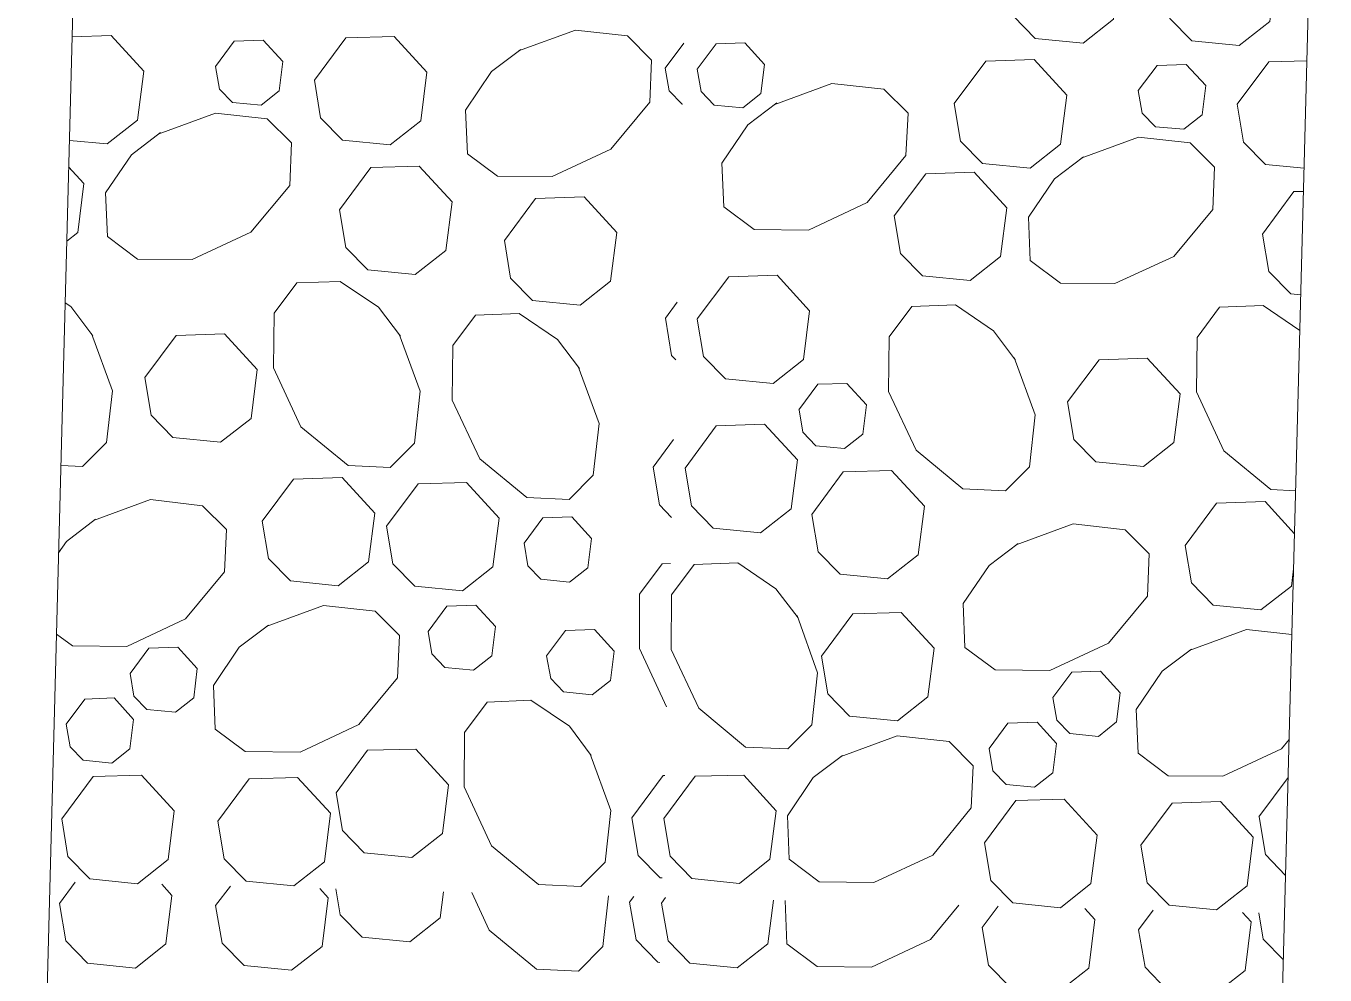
# Model space of a CAD drawing. Extents: x 33353 to 37237, y 80141 to 82571.
# Drawn here: x 34398.95 to 34420.42, y 82342.66 to 82358.35 of the extents above; entities that cross this region are included whole.
import ezdxf

# ---------------------------------------------------------------- set-up
doc = ezdxf.new("R2010")
doc.units = 0
doc.header["$MEASUREMENT"] = 0
doc.layers.add('STRM-43', color=7, linetype='Continuous', lineweight=0)

msp = doc.modelspace()

# ---------------------------------------------------------------- linework, layer by layer
at = {"layer": 'STRM-43', "color": 1, "linetype": 'Continuous', "lineweight": 0}
for p, q in [((34400.644, 82394.018), (34398.946, 82329.039)), ((34419.36, 82328.506), (34421.058, 82393.485)), ((34415.634, 82358.144), (34415.272, 82358.514)), ((34407.088, 82357.942), (34408.033, 82358.286)), ((34408.033, 82358.286), (34408.889, 82358.189)), ((34416.927, 82358.465), (34416.425, 82358.067)), ((34418.22, 82358.107), (34417.858, 82358.476)), ((34419.513, 82358.427), (34419.005, 82358.032)), ((34399.707, 82358.174), (34400.354, 82358.196)), ((34400.354, 82358.196), (34400.894, 82357.605)), ((34402.079, 82357.682), (34402.39, 82358.1)), ((34402.39, 82358.1), (34402.867, 82358.118)), ((34402.867, 82358.118), (34403.194, 82357.767)), ((34403.714, 82357.457), (34404.234, 82358.157)), ((34404.234, 82358.157), (34405.033, 82358.178)), ((34405.033, 82358.178), (34405.572, 82357.588)), ((34408.889, 82358.189), (34409.29, 82357.788)), ((34409.514, 82357.656), (34409.825, 82358.071)), ((34409.514, 82357.656), (34409.825, 82358.071)), ((34410.356, 82358.06), (34410.834, 82358.075)), ((34410.834, 82358.075), (34411.158, 82357.718)), ((34416.425, 82358.067), (34415.634, 82358.144)), ((34419.005, 82358.032), (34418.22, 82358.107)), ((34406.644, 82357.599), (34407.125, 82357.962)), ((34410.042, 82357.642), (34410.356, 82358.06)), ((34402.144, 82357.309), (34402.079, 82357.682)), ((34403.194, 82357.767), (34403.134, 82357.283)), ((34409.29, 82357.788), (34409.26, 82357.093)), ((34409.58, 82357.282), (34409.514, 82357.656)), ((34410.108, 82357.269), (34410.042, 82357.642)), ((34411.158, 82357.718), (34411.097, 82357.237)), ((34414.292, 82357.069), (34414.814, 82357.77)), ((34414.814, 82357.77), (34415.613, 82357.797)), ((34415.613, 82357.797), (34416.153, 82357.207)), ((34417.337, 82357.284), (34417.648, 82357.702)), ((34417.648, 82357.702), (34418.126, 82357.719)), ((34418.126, 82357.719), (34418.453, 82357.369)), ((34418.973, 82357.058), (34419.493, 82357.759)), ((34419.493, 82357.759), (34420.125, 82357.775)), ((34400.894, 82357.605), (34400.792, 82356.798)), ((34403.818, 82356.833), (34403.714, 82357.457)), ((34405.572, 82357.588), (34405.473, 82356.783)), ((34406.213, 82356.962), (34406.644, 82357.599)), ((34402.36, 82357.087), (34402.144, 82357.309)), ((34403.134, 82357.283), (34402.833, 82357.044)), ((34409.796, 82357.058), (34409.58, 82357.282)), ((34410.324, 82357.044), (34410.108, 82357.269)), ((34411.097, 82357.237), (34410.797, 82356.998)), ((34411.326, 82357.057), (34412.272, 82357.404)), ((34412.272, 82357.404), (34413.128, 82357.31)), ((34413.128, 82357.31), (34413.531, 82356.909)), ((34417.403, 82356.91), (34417.337, 82357.284)), ((34418.453, 82357.369), (34418.392, 82356.884)), ((34402.833, 82357.044), (34402.36, 82357.087)), ((34409.26, 82357.093), (34408.618, 82356.314)), ((34409.799, 82357.058), (34409.796, 82357.058)), ((34410.797, 82356.998), (34410.324, 82357.044)), ((34410.882, 82356.717), (34411.363, 82357.08)), ((34414.399, 82356.451), (34414.292, 82357.069)), ((34416.153, 82357.207), (34416.051, 82356.399)), ((34419.077, 82356.434), (34418.973, 82357.058)), ((34400.792, 82356.798), (34400.29, 82356.403)), ((34401.134, 82356.567), (34402.08, 82356.914)), ((34402.08, 82356.914), (34402.935, 82356.82)), ((34402.935, 82356.82), (34403.336, 82356.419)), ((34404.18, 82356.463), (34403.818, 82356.833)), ((34405.473, 82356.783), (34404.968, 82356.388)), ((34406.245, 82356.241), (34406.213, 82356.962)), ((34413.531, 82356.909), (34413.495, 82356.214)), ((34417.619, 82356.688), (34417.403, 82356.91)), ((34418.392, 82356.884), (34418.092, 82356.646)), ((34400.69, 82356.224), (34401.171, 82356.59)), ((34410.449, 82356.083), (34410.882, 82356.717)), ((34418.092, 82356.646), (34417.619, 82356.688)), ((34400.29, 82356.403), (34399.663, 82356.462)), ((34403.336, 82356.419), (34403.309, 82355.718)), ((34404.968, 82356.388), (34404.18, 82356.463)), ((34414.761, 82356.079), (34414.399, 82356.451)), ((34416.051, 82356.399), (34415.548, 82356.004)), ((34416.393, 82356.168), (34417.338, 82356.515)), ((34417.338, 82356.515), (34418.194, 82356.421)), ((34418.194, 82356.421), (34418.595, 82356.02)), ((34419.439, 82356.064), (34419.077, 82356.434)), ((34400.262, 82355.593), (34400.69, 82356.224)), ((34406.743, 82355.868), (34406.245, 82356.241)), ((34408.618, 82356.314), (34407.646, 82355.862)), ((34413.495, 82356.214), (34412.856, 82355.432)), ((34415.949, 82355.825), (34416.43, 82356.191)), ((34399.651, 82356.022), (34399.903, 82355.747)), ((34404.129, 82355.312), (34404.649, 82356.013)), ((34404.649, 82356.013), (34405.448, 82356.034)), ((34405.448, 82356.034), (34405.991, 82355.446)), ((34410.484, 82355.362), (34410.449, 82356.083)), ((34413.823, 82355.911), (34414.622, 82355.938)), ((34414.622, 82355.938), (34415.162, 82355.348)), ((34415.548, 82356.004), (34414.761, 82356.079)), ((34418.595, 82356.02), (34418.567, 82355.319)), ((34420.079, 82356.004), (34419.439, 82356.064)), ((34399.903, 82355.747), (34399.801, 82354.939)), ((34403.309, 82355.718), (34402.664, 82354.942)), ((34407.646, 82355.862), (34406.743, 82355.868)), ((34413.301, 82355.213), (34413.823, 82355.911)), ((34415.521, 82355.194), (34415.949, 82355.825)), ((34400.292, 82354.872), (34400.262, 82355.593)), ((34406.856, 82354.806), (34407.372, 82355.503)), ((34407.372, 82355.503), (34408.174, 82355.53)), ((34408.174, 82355.53), (34408.714, 82354.94)), ((34419.388, 82354.913), (34419.908, 82355.614)), ((34419.908, 82355.614), (34420.068, 82355.618)), ((34404.236, 82354.691), (34404.129, 82355.312)), ((34405.991, 82355.446), (34405.888, 82354.642)), ((34410.984, 82354.989), (34410.484, 82355.362)), ((34412.856, 82355.432), (34411.884, 82354.977)), ((34415.162, 82355.348), (34415.06, 82354.54)), ((34418.567, 82355.319), (34417.923, 82354.543)), ((34413.405, 82354.589), (34413.301, 82355.213)), ((34415.55, 82354.473), (34415.521, 82355.194)), ((34399.801, 82354.939), (34399.619, 82354.796)), ((34400.789, 82354.499), (34400.292, 82354.872)), ((34402.664, 82354.942), (34401.692, 82354.49)), ((34408.714, 82354.94), (34408.612, 82354.133)), ((34411.884, 82354.977), (34410.984, 82354.989)), ((34419.495, 82354.292), (34419.388, 82354.913)), ((34404.599, 82354.321), (34404.236, 82354.691)), ((34405.888, 82354.642), (34405.383, 82354.244)), ((34406.957, 82354.182), (34406.856, 82354.806)), ((34401.692, 82354.49), (34400.789, 82354.499)), ((34413.767, 82354.22), (34413.405, 82354.589)), ((34415.06, 82354.54), (34414.557, 82354.145)), ((34416.048, 82354.1), (34415.55, 82354.473)), ((34417.923, 82354.543), (34416.951, 82354.092)), ((34405.383, 82354.244), (34404.599, 82354.321)), ((34410.045, 82353.51), (34410.568, 82354.207)), ((34410.568, 82354.207), (34411.367, 82354.235)), ((34411.367, 82354.235), (34411.903, 82353.644)), ((34414.557, 82354.145), (34413.767, 82354.22)), ((34419.857, 82353.923), (34419.495, 82354.292)), ((34403.049, 82353.603), (34403.423, 82354.103)), ((34403.423, 82354.103), (34404.143, 82354.129)), ((34404.143, 82354.129), (34404.775, 82353.702)), ((34407.319, 82353.815), (34406.957, 82354.182)), ((34408.612, 82354.133), (34408.107, 82353.738)), ((34416.951, 82354.092), (34416.048, 82354.1)), ((34399.592, 82353.775), (34399.685, 82353.712)), ((34408.107, 82353.738), (34407.319, 82353.815)), ((34409.517, 82353.524), (34409.713, 82353.786)), ((34409.517, 82353.524), (34409.713, 82353.786)), ((34420.024, 82353.906), (34419.857, 82353.923)), ((34399.685, 82353.712), (34400.051, 82353.228)), ((34403.038, 82352.7), (34403.049, 82353.603)), ((34404.775, 82353.702), (34405.14, 82353.221)), ((34406.001, 82353.072), (34406.377, 82353.57)), ((34406.377, 82353.57), (34407.098, 82353.599)), ((34407.098, 82353.599), (34407.732, 82353.171)), ((34411.903, 82353.644), (34411.804, 82352.84)), ((34413.219, 82353.214), (34413.592, 82353.714)), ((34413.592, 82353.714), (34414.313, 82353.743)), ((34414.313, 82353.743), (34414.944, 82353.313)), ((34418.308, 82353.204), (34418.681, 82353.704)), ((34418.681, 82353.704), (34419.402, 82353.731)), ((34419.402, 82353.731), (34420.008, 82353.32)), ((34409.621, 82352.903), (34409.517, 82353.521)), ((34410.149, 82352.889), (34410.045, 82353.507)), ((34400.028, 82353.27), (34400.375, 82352.322)), ((34400.909, 82352.539), (34401.428, 82353.234)), ((34401.428, 82353.234), (34402.227, 82353.261)), ((34402.227, 82353.261), (34402.77, 82352.671)), ((34405.117, 82353.258), (34405.464, 82352.312)), ((34407.732, 82353.171), (34408.097, 82352.687)), ((34413.207, 82352.311), (34413.219, 82353.214)), ((34414.944, 82353.313), (34415.309, 82352.829)), ((34418.297, 82352.301), (34418.308, 82353.204)), ((34405.995, 82352.166), (34406.001, 82353.072)), ((34403.493, 82351.727), (34403.038, 82352.7)), ((34408.074, 82352.724), (34408.422, 82351.782)), ((34409.689, 82352.835), (34409.621, 82352.903)), ((34410.512, 82352.516), (34410.149, 82352.889)), ((34411.804, 82352.84), (34411.299, 82352.442)), ((34415.286, 82352.872), (34415.634, 82351.923)), ((34416.168, 82352.14), (34416.687, 82352.835)), ((34416.687, 82352.835), (34417.486, 82352.862)), ((34417.486, 82352.862), (34418.029, 82352.272)), ((34401.013, 82351.915), (34400.909, 82352.539)), ((34402.77, 82352.671), (34402.668, 82351.863)), ((34411.299, 82352.442), (34410.512, 82352.516)), ((34400.375, 82352.322), (34400.278, 82351.463)), ((34405.464, 82352.312), (34405.37, 82351.456)), ((34411.726, 82352.007), (34412.04, 82352.428)), ((34412.04, 82352.428), (34412.517, 82352.44)), ((34412.517, 82352.44), (34412.841, 82352.086)), ((34413.662, 82351.339), (34413.207, 82352.311)), ((34418.029, 82352.272), (34417.927, 82351.464)), ((34418.751, 82351.329), (34418.297, 82352.301)), ((34406.45, 82351.197), (34405.995, 82352.166)), ((34412.841, 82352.086), (34412.78, 82351.605)), ((34416.271, 82351.517), (34416.168, 82352.14)), ((34401.375, 82351.546), (34401.013, 82351.915)), ((34402.668, 82351.863), (34402.162, 82351.468)), ((34411.788, 82351.634), (34411.729, 82352.007)), ((34415.634, 82351.923), (34415.536, 82351.065)), ((34404.271, 82351.086), (34403.493, 82351.727)), ((34408.422, 82351.782), (34408.324, 82350.923)), ((34409.843, 82351.042), (34410.359, 82351.74)), ((34410.359, 82351.74), (34411.158, 82351.767)), ((34411.158, 82351.767), (34411.701, 82351.177)), ((34412.007, 82351.412), (34411.788, 82351.634)), ((34400.278, 82351.463), (34399.88, 82351.066)), ((34402.162, 82351.468), (34401.375, 82351.546)), ((34405.37, 82351.456), (34404.969, 82351.053)), ((34409.315, 82351.056), (34409.654, 82351.515)), ((34409.315, 82351.056), (34409.654, 82351.515)), ((34412.48, 82351.364), (34412.007, 82351.412)), ((34412.78, 82351.605), (34412.48, 82351.364)), ((34416.634, 82351.147), (34416.271, 82351.517)), ((34417.927, 82351.464), (34417.421, 82351.069)), ((34407.225, 82350.553), (34406.45, 82351.197)), ((34414.437, 82350.7), (34413.662, 82351.339)), ((34419.53, 82350.687), (34418.751, 82351.329)), ((34399.88, 82351.066), (34399.522, 82351.083)), ((34404.969, 82351.053), (34404.271, 82351.086)), ((34409.419, 82350.432), (34409.315, 82351.056)), ((34409.947, 82350.418), (34409.843, 82351.042)), ((34411.701, 82351.177), (34411.599, 82350.369)), ((34411.938, 82350.276), (34412.458, 82350.98)), ((34412.458, 82350.98), (34413.257, 82351.004)), ((34413.257, 82351.004), (34413.8, 82350.414)), ((34415.536, 82351.065), (34415.139, 82350.667)), ((34417.421, 82351.069), (34416.634, 82351.147)), ((34402.851, 82350.163), (34403.371, 82350.86)), ((34403.371, 82350.86), (34404.173, 82350.887)), ((34404.173, 82350.887), (34404.713, 82350.297)), ((34404.908, 82350.082), (34405.43, 82350.779)), ((34405.43, 82350.779), (34406.229, 82350.804)), ((34406.229, 82350.804), (34406.769, 82350.213)), ((34408.324, 82350.923), (34407.927, 82350.525)), ((34407.927, 82350.525), (34407.225, 82350.553)), ((34415.139, 82350.667), (34414.437, 82350.7)), ((34419.939, 82350.668), (34419.53, 82350.687)), ((34400.061, 82350.173), (34401.003, 82350.52)), ((34401.003, 82350.52), (34401.862, 82350.42)), ((34401.862, 82350.42), (34402.26, 82350.025)), ((34409.62, 82350.226), (34409.419, 82350.432)), ((34410.309, 82350.049), (34409.947, 82350.418)), ((34411.599, 82350.369), (34411.093, 82349.974)), ((34413.8, 82350.414), (34413.695, 82349.606)), ((34418.11, 82349.764), (34418.63, 82350.462)), ((34418.63, 82350.462), (34419.432, 82350.489)), ((34419.432, 82350.489), (34419.92, 82349.954)), ((34399.614, 82349.83), (34400.094, 82350.196)), ((34402.955, 82349.545), (34402.851, 82350.163)), ((34404.713, 82350.297), (34404.61, 82349.489)), ((34406.769, 82350.213), (34406.667, 82349.409)), ((34407.181, 82349.8), (34407.493, 82350.221)), ((34407.493, 82350.221), (34407.973, 82350.236)), ((34407.973, 82350.236), (34408.297, 82349.879)), ((34412.042, 82349.658), (34411.941, 82350.276)), ((34415.32, 82349.774), (34416.262, 82350.121)), ((34416.262, 82350.121), (34417.121, 82350.021)), ((34402.26, 82350.025), (34402.229, 82349.324)), ((34405.012, 82349.458), (34404.908, 82350.082)), ((34411.093, 82349.974), (34410.309, 82350.049)), ((34417.121, 82350.021), (34417.518, 82349.626)), ((34399.484, 82349.641), (34399.614, 82349.83)), ((34407.244, 82349.427), (34407.181, 82349.8)), ((34408.297, 82349.879), (34408.233, 82349.395)), ((34414.872, 82349.431), (34415.353, 82349.797)), ((34418.214, 82349.146), (34418.11, 82349.764)), ((34403.318, 82349.175), (34402.955, 82349.545)), ((34404.61, 82349.489), (34404.105, 82349.095)), ((34412.405, 82349.286), (34412.042, 82349.658)), ((34413.695, 82349.606), (34413.192, 82349.211)), ((34417.518, 82349.626), (34417.488, 82348.925)), ((34402.229, 82349.324), (34401.585, 82348.548)), ((34405.374, 82349.088), (34405.012, 82349.458)), ((34406.667, 82349.409), (34406.161, 82349.011)), ((34407.46, 82349.205), (34407.244, 82349.427)), ((34408.233, 82349.395), (34407.933, 82349.157)), ((34409.092, 82348.958), (34409.465, 82349.459)), ((34409.465, 82349.459), (34409.6, 82349.464)), ((34409.62, 82348.944), (34409.993, 82349.445)), ((34409.993, 82349.445), (34410.714, 82349.474)), ((34410.714, 82349.474), (34411.345, 82349.043)), ((34413.192, 82349.211), (34412.405, 82349.286)), ((34414.442, 82348.8), (34414.872, 82349.431)), ((34419.905, 82349.377), (34419.869, 82349.091)), ((34404.105, 82349.095), (34403.318, 82349.175)), ((34406.161, 82349.011), (34405.374, 82349.088)), ((34407.933, 82349.157), (34407.46, 82349.205)), ((34418.577, 82348.776), (34418.214, 82349.146)), ((34419.869, 82349.091), (34419.364, 82348.696)), ((34409.087, 82348.058), (34409.092, 82348.958)), ((34409.614, 82348.044), (34409.62, 82348.944)), ((34411.345, 82349.043), (34411.711, 82348.563)), ((34417.488, 82348.925), (34416.844, 82348.149)), ((34402.917, 82348.423), (34403.865, 82348.771)), ((34403.865, 82348.771), (34404.721, 82348.676)), ((34404.721, 82348.676), (34405.119, 82348.276)), ((34405.595, 82348.338), (34405.906, 82348.759)), ((34405.906, 82348.759), (34406.383, 82348.774)), ((34406.383, 82348.774), (34406.71, 82348.42)), ((34412.099, 82347.931), (34412.619, 82348.632)), ((34412.619, 82348.632), (34413.418, 82348.653)), ((34413.418, 82348.653), (34413.96, 82348.063)), ((34414.471, 82348.076), (34414.442, 82348.8)), ((34419.364, 82348.696), (34418.577, 82348.776)), ((34401.585, 82348.548), (34400.616, 82348.093)), ((34402.473, 82348.081), (34402.957, 82348.446)), ((34406.71, 82348.42), (34406.647, 82347.936)), ((34411.694, 82348.602), (34412.035, 82347.657)), ((34399.713, 82348.102), (34399.449, 82348.298)), ((34405.119, 82348.276), (34405.089, 82347.574)), ((34405.654, 82347.968), (34405.595, 82348.338)), ((34407.553, 82347.936), (34407.864, 82348.354)), ((34407.864, 82348.354), (34408.348, 82348.371)), ((34408.348, 82348.371), (34408.671, 82348.015)), ((34418.176, 82348.025), (34419.124, 82348.372)), ((34419.124, 82348.372), (34419.877, 82348.289)), ((34400.616, 82348.093), (34399.713, 82348.102)), ((34400.667, 82347.645), (34400.978, 82348.066)), ((34400.978, 82348.066), (34401.456, 82348.08)), ((34401.456, 82348.08), (34401.779, 82347.727)), ((34402.045, 82347.447), (34402.473, 82348.081)), ((34408.671, 82348.015), (34408.611, 82347.53)), ((34409.538, 82347.092), (34409.087, 82348.058)), ((34410.069, 82347.072), (34409.614, 82348.044)), ((34413.96, 82348.063), (34413.855, 82347.261)), ((34414.971, 82347.703), (34414.471, 82348.076)), ((34416.844, 82348.149), (34415.874, 82347.695)), ((34417.732, 82347.682), (34418.215, 82348.048)), ((34405.87, 82347.746), (34405.654, 82347.968)), ((34406.647, 82347.936), (34406.346, 82347.698)), ((34407.621, 82347.562), (34407.553, 82347.936)), ((34412.206, 82347.31), (34412.099, 82347.931)), ((34400.729, 82347.271), (34400.667, 82347.645)), ((34401.779, 82347.727), (34401.719, 82347.242)), ((34405.089, 82347.574), (34404.447, 82346.799)), ((34406.346, 82347.698), (34405.87, 82347.746)), ((34407.834, 82347.341), (34407.621, 82347.562)), ((34412.035, 82347.657), (34411.941, 82346.798)), ((34415.874, 82347.695), (34414.971, 82347.703)), ((34415.926, 82347.246), (34416.237, 82347.667)), ((34416.237, 82347.667), (34416.714, 82347.682)), ((34416.714, 82347.682), (34417.038, 82347.328)), ((34417.304, 82347.048), (34417.732, 82347.682)), ((34402.074, 82346.726), (34402.045, 82347.447)), ((34408.307, 82347.292), (34407.834, 82347.341)), ((34408.611, 82347.53), (34408.307, 82347.292)), ((34417.038, 82347.328), (34416.978, 82346.844)), ((34399.613, 82346.805), (34399.921, 82347.223)), ((34399.921, 82347.223), (34400.404, 82347.241)), ((34400.404, 82347.241), (34400.725, 82346.887)), ((34400.945, 82347.049), (34400.729, 82347.271)), ((34401.719, 82347.242), (34401.418, 82347.004)), ((34406.199, 82346.672), (34406.573, 82347.172)), ((34406.573, 82347.172), (34407.294, 82347.202)), ((34407.294, 82347.202), (34407.931, 82346.774)), ((34412.563, 82346.941), (34412.206, 82347.31)), ((34413.855, 82347.261), (34413.353, 82346.86)), ((34415.988, 82346.872), (34415.926, 82347.246)), ((34401.418, 82347.004), (34400.945, 82347.049)), ((34410.845, 82346.428), (34410.069, 82347.072)), ((34413.353, 82346.86), (34412.563, 82346.941)), ((34417.333, 82346.327), (34417.304, 82347.048)), ((34399.675, 82346.431), (34399.613, 82346.805)), ((34400.725, 82346.887), (34400.664, 82346.4)), ((34402.572, 82346.353), (34402.074, 82346.726)), ((34404.447, 82346.799), (34403.478, 82346.344)), ((34407.931, 82346.774), (34408.293, 82346.29)), ((34411.941, 82346.798), (34411.543, 82346.397)), ((34414.871, 82346.406), (34415.179, 82346.824)), ((34415.179, 82346.824), (34415.663, 82346.842)), ((34415.663, 82346.842), (34415.984, 82346.488)), ((34416.204, 82346.651), (34415.988, 82346.872)), ((34416.978, 82346.844), (34416.677, 82346.605)), ((34406.191, 82345.769), (34406.199, 82346.672)), ((34412.407, 82346.267), (34413.352, 82346.614)), ((34413.352, 82346.614), (34414.211, 82346.52)), ((34414.211, 82346.52), (34414.609, 82346.116)), ((34415.984, 82346.488), (34415.923, 82346.001)), ((34416.677, 82346.605), (34416.204, 82346.651)), ((34419.832, 82346.552), (34419.706, 82346.4)), ((34399.891, 82346.21), (34399.675, 82346.431)), ((34400.664, 82346.4), (34400.364, 82346.161)), ((34403.478, 82346.344), (34402.572, 82346.353)), ((34404.073, 82345.674), (34404.595, 82346.375)), ((34404.595, 82346.375), (34405.394, 82346.396)), ((34405.394, 82346.396), (34405.934, 82345.806)), ((34408.27, 82346.327), (34408.617, 82345.381)), ((34411.543, 82346.397), (34410.845, 82346.428)), ((34411.963, 82345.924), (34412.444, 82346.29)), ((34414.934, 82346.033), (34414.871, 82346.406)), ((34417.831, 82345.954), (34417.333, 82346.327)), ((34419.706, 82346.4), (34418.737, 82345.945)), ((34400.364, 82346.161), (34399.891, 82346.21)), ((34414.609, 82346.116), (34414.576, 82345.421)), ((34399.536, 82345.241), (34400.055, 82345.941)), ((34400.055, 82345.941), (34400.854, 82345.962)), ((34400.854, 82345.962), (34401.397, 82345.372)), ((34402.119, 82345.203), (34402.638, 82345.901)), ((34402.638, 82345.901), (34403.437, 82345.925)), ((34403.437, 82345.925), (34403.98, 82345.335)), ((34408.962, 82345.258), (34409.482, 82345.959)), ((34409.482, 82345.959), (34409.509, 82345.958)), ((34409.49, 82345.245), (34410.01, 82345.945)), ((34410.01, 82345.945), (34410.812, 82345.966)), ((34410.812, 82345.966), (34411.351, 82345.376)), ((34411.535, 82345.293), (34411.963, 82345.924)), ((34415.15, 82345.811), (34414.934, 82346.033)), ((34415.923, 82346.001), (34415.623, 82345.763)), ((34418.737, 82345.945), (34417.831, 82345.954)), ((34419.331, 82345.275), (34419.815, 82345.924)), ((34419.331, 82345.275), (34419.815, 82345.924)), ((34404.179, 82345.05), (34404.076, 82345.674)), ((34405.934, 82345.806), (34405.832, 82345.001)), ((34406.643, 82344.797), (34406.191, 82345.769)), ((34415.623, 82345.763), (34415.15, 82345.811)), ((34414.576, 82345.421), (34413.937, 82344.642)), ((34414.795, 82344.842), (34415.314, 82345.543)), ((34415.314, 82345.543), (34416.113, 82345.564)), ((34416.113, 82345.564), (34416.656, 82344.973)), ((34417.377, 82344.804), (34417.897, 82345.502)), ((34417.897, 82345.502), (34418.696, 82345.526)), ((34418.696, 82345.526), (34419.238, 82344.936)), ((34399.64, 82344.62), (34399.536, 82345.241)), ((34401.397, 82345.372), (34401.295, 82344.57)), ((34402.225, 82344.582), (34402.119, 82345.203)), ((34403.98, 82345.335), (34403.881, 82344.53)), ((34408.617, 82345.381), (34408.52, 82344.526)), ((34409.069, 82344.637), (34408.962, 82345.258)), ((34409.597, 82344.624), (34409.49, 82345.245)), ((34411.351, 82345.376), (34411.246, 82344.574)), ((34411.564, 82344.572), (34411.535, 82345.293)), ((34419.438, 82344.651), (34419.334, 82345.275)), ((34404.539, 82344.681), (34404.179, 82345.05)), ((34405.832, 82345.001), (34405.326, 82344.603)), ((34416.656, 82344.973), (34416.554, 82344.172)), ((34407.421, 82344.155), (34406.643, 82344.797)), ((34414.898, 82344.221), (34414.795, 82344.842)), ((34417.484, 82344.183), (34417.377, 82344.804)), ((34419.238, 82344.936), (34419.139, 82344.131)), ((34400.002, 82344.25), (34399.64, 82344.62)), ((34401.295, 82344.57), (34400.792, 82344.169)), ((34402.588, 82344.213), (34402.225, 82344.582)), ((34405.326, 82344.603), (34404.539, 82344.681)), ((34409.429, 82344.268), (34409.069, 82344.637)), ((34409.956, 82344.254), (34409.597, 82344.624)), ((34411.246, 82344.574), (34410.744, 82344.173)), ((34412.062, 82344.199), (34411.564, 82344.572)), ((34413.937, 82344.642), (34412.965, 82344.187)), ((34419.773, 82344.307), (34419.438, 82344.651)), ((34403.881, 82344.53), (34403.372, 82344.135)), ((34408.52, 82344.526), (34408.119, 82344.122)), ((34399.499, 82343.843), (34399.761, 82344.196)), ((34399.499, 82343.843), (34399.761, 82344.196)), ((34400.792, 82344.169), (34400.002, 82344.25)), ((34401.191, 82344.159), (34401.36, 82343.974)), ((34402.082, 82343.806), (34402.325, 82344.129)), ((34402.082, 82343.806), (34402.325, 82344.129)), ((34403.372, 82344.135), (34402.588, 82344.213)), ((34408.119, 82344.122), (34407.421, 82344.155)), ((34409.465, 82344.264), (34409.429, 82344.268)), ((34410.744, 82344.173), (34409.956, 82344.254)), ((34412.965, 82344.187), (34412.062, 82344.199)), ((34415.261, 82343.851), (34414.898, 82344.221)), ((34416.554, 82344.172), (34416.051, 82343.771)), ((34417.847, 82343.814), (34417.484, 82344.183)), ((34419.139, 82344.131), (34418.631, 82343.736)), ((34401.36, 82343.974), (34401.258, 82343.173)), ((34403.803, 82344.091), (34403.943, 82343.937)), ((34403.943, 82343.937), (34403.844, 82343.132)), ((34404.143, 82343.653), (34404.07, 82344.084)), ((34405.851, 82344.037), (34405.795, 82343.604)), ((34406.606, 82343.399), (34406.316, 82344.025)), ((34408.577, 82343.966), (34408.484, 82343.128)), ((34408.926, 82343.861), (34408.994, 82343.955)), ((34408.926, 82343.861), (34408.994, 82343.955)), ((34409.454, 82343.847), (34409.522, 82343.941)), ((34409.454, 82343.847), (34409.522, 82343.941)), ((34411.304, 82343.895), (34411.21, 82343.177)), ((34399.603, 82343.222), (34399.499, 82343.843)), ((34402.189, 82343.185), (34402.082, 82343.806)), ((34409.033, 82343.24), (34408.926, 82343.861)), ((34409.561, 82343.226), (34409.454, 82343.847)), ((34411.528, 82343.175), (34411.499, 82343.89)), ((34414.369, 82343.815), (34413.9, 82343.245)), ((34414.758, 82343.444), (34415.019, 82343.798)), ((34414.758, 82343.444), (34415.019, 82343.798)), ((34416.051, 82343.771), (34415.261, 82343.851)), ((34416.45, 82343.76), (34416.619, 82343.576)), ((34417.341, 82343.407), (34417.583, 82343.731)), ((34417.341, 82343.407), (34417.583, 82343.731)), ((34418.631, 82343.736), (34417.847, 82343.814)), ((34419.062, 82343.692), (34419.202, 82343.538)), ((34419.402, 82343.254), (34419.329, 82343.685)), ((34404.502, 82343.283), (34404.143, 82343.653)), ((34405.795, 82343.604), (34405.29, 82343.206)), ((34416.619, 82343.576), (34416.517, 82342.774)), ((34419.202, 82343.538), (34419.103, 82342.734)), ((34405.29, 82343.206), (34404.502, 82343.283)), ((34407.385, 82342.758), (34406.606, 82343.399)), ((34414.862, 82342.823), (34414.758, 82343.444)), ((34417.448, 82342.786), (34417.341, 82343.407)), ((34419.736, 82342.91), (34419.402, 82343.254)), ((34399.965, 82342.853), (34399.603, 82343.222)), ((34401.258, 82343.173), (34400.756, 82342.772)), ((34402.551, 82342.815), (34402.189, 82343.185)), ((34403.844, 82343.132), (34403.336, 82342.737)), ((34408.484, 82343.128), (34408.083, 82342.724)), ((34409.392, 82342.87), (34409.033, 82343.24)), ((34409.92, 82342.857), (34409.561, 82343.226)), ((34411.21, 82343.177), (34410.707, 82342.776)), ((34412.025, 82342.801), (34411.528, 82343.175)), ((34413.9, 82343.245), (34412.928, 82342.79)), ((34400.756, 82342.772), (34399.965, 82342.853)), ((34409.428, 82342.866), (34409.392, 82342.87)), ((34410.707, 82342.776), (34409.92, 82342.857)), ((34415.224, 82342.454), (34414.862, 82342.823)), ((34403.336, 82342.737), (34402.551, 82342.815)), ((34408.083, 82342.724), (34407.385, 82342.758)), ((34412.928, 82342.79), (34412.025, 82342.801)), ((34416.517, 82342.774), (34416.014, 82342.373)), ((34417.81, 82342.416), (34417.448, 82342.786)), ((34419.103, 82342.734), (34418.594, 82342.339))]:
    msp.add_line(p, q, dxfattribs=at)
for points in [[(34415.168, 82359.135), (34415.687, 82359.836), (34416.486, 82359.863), (34417.029, 82359.272), (34416.927, 82358.465), (34416.425, 82358.067), (34415.634, 82358.144), (34415.272, 82358.514), (34415.168, 82359.135)], [(34417.751, 82359.1), (34418.27, 82359.798), (34419.069, 82359.825), (34419.612, 82359.232), (34419.513, 82358.427), (34419.005, 82358.032), (34418.22, 82358.107), (34417.858, 82358.476), (34417.751, 82359.1)], [(34407.088, 82357.942), (34408.033, 82358.286), (34408.889, 82358.189), (34409.29, 82357.788), (34409.26, 82357.093), (34408.618, 82356.314), (34407.646, 82355.862), (34406.743, 82355.868), (34406.245, 82356.241), (34406.213, 82356.962), (34406.644, 82357.599), (34407.125, 82357.962)], [(34399.707, 82358.174), (34400.354, 82358.196), (34400.894, 82357.605), (34400.792, 82356.798), (34400.29, 82356.403), (34399.663, 82356.462)], [(34402.079, 82357.682), (34402.39, 82358.1), (34402.867, 82358.118), (34403.194, 82357.767), (34403.134, 82357.283), (34402.833, 82357.044), (34402.36, 82357.087), (34402.144, 82357.309), (34402.079, 82357.682)], [(34403.714, 82357.457), (34404.234, 82358.157), (34405.033, 82358.178), (34405.572, 82357.588), (34405.473, 82356.783), (34404.968, 82356.388), (34404.18, 82356.463), (34403.818, 82356.833), (34403.714, 82357.457)], [(34410.042, 82357.642), (34410.356, 82358.06), (34410.834, 82358.075), (34411.158, 82357.718), (34411.097, 82357.237), (34410.797, 82356.998), (34410.324, 82357.044), (34410.108, 82357.269), (34410.042, 82357.642)], [(34409.799, 82357.058), (34409.796, 82357.058), (34409.58, 82357.282), (34409.514, 82357.656)], [(34414.292, 82357.069), (34414.814, 82357.77), (34415.613, 82357.797), (34416.153, 82357.207), (34416.051, 82356.399), (34415.548, 82356.004), (34414.761, 82356.079), (34414.399, 82356.451), (34414.292, 82357.069)], [(34417.337, 82357.284), (34417.648, 82357.702), (34418.126, 82357.719), (34418.453, 82357.369), (34418.392, 82356.884), (34418.092, 82356.646), (34417.619, 82356.688), (34417.403, 82356.91), (34417.337, 82357.284)], [(34418.973, 82357.058), (34419.493, 82357.759), (34420.125, 82357.775)], [(34411.326, 82357.057), (34412.272, 82357.404), (34413.128, 82357.31), (34413.531, 82356.909), (34413.495, 82356.214), (34412.856, 82355.432), (34411.884, 82354.977), (34410.984, 82354.989), (34410.484, 82355.362), (34410.449, 82356.083), (34410.882, 82356.717), (34411.363, 82357.08)], [(34420.079, 82356.004), (34419.439, 82356.064), (34419.077, 82356.434), (34418.973, 82357.058)], [(34401.134, 82356.567), (34402.08, 82356.914), (34402.935, 82356.82), (34403.336, 82356.419), (34403.309, 82355.718), (34402.664, 82354.942), (34401.692, 82354.49), (34400.789, 82354.499), (34400.292, 82354.872), (34400.262, 82355.593), (34400.69, 82356.224), (34401.171, 82356.59)], [(34416.393, 82356.168), (34417.338, 82356.515), (34418.194, 82356.421), (34418.595, 82356.02), (34418.567, 82355.319), (34417.923, 82354.543), (34416.951, 82354.092), (34416.048, 82354.1), (34415.55, 82354.473), (34415.521, 82355.194), (34415.949, 82355.825), (34416.43, 82356.191)], [(34399.651, 82356.022), (34399.903, 82355.747), (34399.801, 82354.939), (34399.619, 82354.796)], [(34404.129, 82355.312), (34404.649, 82356.013), (34405.448, 82356.034), (34405.991, 82355.446), (34405.888, 82354.642), (34405.383, 82354.244), (34404.599, 82354.321), (34404.236, 82354.691), (34404.129, 82355.312)], [(34413.301, 82355.213), (34413.823, 82355.911), (34414.622, 82355.938), (34415.162, 82355.348), (34415.06, 82354.54), (34414.557, 82354.145), (34413.767, 82354.22), (34413.405, 82354.589), (34413.301, 82355.213)], [(34406.856, 82354.806), (34407.372, 82355.503), (34408.174, 82355.53), (34408.714, 82354.94), (34408.612, 82354.133), (34408.107, 82353.738), (34407.319, 82353.815), (34406.957, 82354.182), (34406.856, 82354.806)], [(34419.388, 82354.913), (34419.908, 82355.614), (34420.068, 82355.618)], [(34420.024, 82353.906), (34419.857, 82353.923), (34419.495, 82354.292), (34419.388, 82354.913)], [(34410.045, 82353.51), (34410.568, 82354.207), (34411.367, 82354.235), (34411.903, 82353.644), (34411.804, 82352.84), (34411.299, 82352.442), (34410.512, 82352.516), (34410.149, 82352.889), (34410.045, 82353.507)], [(34405.117, 82353.258), (34405.464, 82352.312), (34405.37, 82351.456), (34404.969, 82351.053), (34404.271, 82351.086), (34403.493, 82351.727), (34403.038, 82352.7), (34403.049, 82353.603), (34403.423, 82354.103), (34404.143, 82354.129), (34404.775, 82353.702), (34405.14, 82353.221)], [(34399.592, 82353.775), (34399.685, 82353.712), (34400.051, 82353.228)], [(34408.074, 82352.724), (34408.422, 82351.782), (34408.324, 82350.923), (34407.927, 82350.525), (34407.225, 82350.553), (34406.45, 82351.197), (34405.995, 82352.166), (34406.001, 82353.072), (34406.377, 82353.57), (34407.098, 82353.599), (34407.732, 82353.171), (34408.097, 82352.687)], [(34415.286, 82352.872), (34415.634, 82351.923), (34415.536, 82351.065), (34415.139, 82350.667), (34414.437, 82350.7), (34413.662, 82351.339), (34413.207, 82352.311), (34413.219, 82353.214), (34413.592, 82353.714), (34414.313, 82353.743), (34414.944, 82353.313), (34415.309, 82352.829)], [(34419.939, 82350.668), (34419.53, 82350.687), (34418.751, 82351.329), (34418.297, 82352.301), (34418.308, 82353.204), (34418.681, 82353.704), (34419.402, 82353.731), (34420.008, 82353.32)], [(34409.689, 82352.835), (34409.621, 82352.903), (34409.517, 82353.521)], [(34400.028, 82353.27), (34400.375, 82352.322), (34400.278, 82351.463), (34399.88, 82351.066), (34399.522, 82351.083)], [(34400.909, 82352.539), (34401.428, 82353.234), (34402.227, 82353.261), (34402.77, 82352.671), (34402.668, 82351.863), (34402.162, 82351.468), (34401.375, 82351.546), (34401.013, 82351.915), (34400.909, 82352.539)], [(34416.168, 82352.14), (34416.687, 82352.835), (34417.486, 82352.862), (34418.029, 82352.272), (34417.927, 82351.464), (34417.421, 82351.069), (34416.634, 82351.147), (34416.271, 82351.517), (34416.168, 82352.14)], [(34411.726, 82352.007), (34412.04, 82352.428), (34412.517, 82352.44), (34412.841, 82352.086), (34412.78, 82351.605), (34412.48, 82351.364), (34412.007, 82351.412), (34411.788, 82351.634), (34411.729, 82352.007)], [(34409.843, 82351.042), (34410.359, 82351.74), (34411.158, 82351.767), (34411.701, 82351.177), (34411.599, 82350.369), (34411.093, 82349.974), (34410.309, 82350.049), (34409.947, 82350.418), (34409.843, 82351.042)], [(34409.62, 82350.226), (34409.419, 82350.432), (34409.315, 82351.056)], [(34411.938, 82350.276), (34412.458, 82350.98), (34413.257, 82351.004), (34413.8, 82350.414), (34413.695, 82349.606), (34413.192, 82349.211), (34412.405, 82349.286), (34412.042, 82349.658), (34411.941, 82350.276)], [(34402.851, 82350.163), (34403.371, 82350.86), (34404.173, 82350.887), (34404.713, 82350.297), (34404.61, 82349.489), (34404.105, 82349.095), (34403.318, 82349.175), (34402.955, 82349.545), (34402.851, 82350.163)], [(34404.908, 82350.082), (34405.43, 82350.779), (34406.229, 82350.804), (34406.769, 82350.213), (34406.667, 82349.409), (34406.161, 82349.011), (34405.374, 82349.088), (34405.012, 82349.458), (34404.908, 82350.082)], [(34400.061, 82350.173), (34401.003, 82350.52), (34401.862, 82350.42), (34402.26, 82350.025), (34402.229, 82349.324), (34401.585, 82348.548), (34400.616, 82348.093), (34399.713, 82348.102), (34399.449, 82348.298)], [(34418.11, 82349.764), (34418.63, 82350.462), (34419.432, 82350.489), (34419.92, 82349.954)], [(34399.484, 82349.641), (34399.614, 82349.83), (34400.094, 82350.196)], [(34407.181, 82349.8), (34407.493, 82350.221), (34407.973, 82350.236), (34408.297, 82349.879), (34408.233, 82349.395), (34407.933, 82349.157), (34407.46, 82349.205), (34407.244, 82349.427), (34407.181, 82349.8)], [(34415.32, 82349.774), (34416.262, 82350.121), (34417.121, 82350.021), (34417.518, 82349.626), (34417.488, 82348.925), (34416.844, 82348.149), (34415.874, 82347.695), (34414.971, 82347.703), (34414.471, 82348.076), (34414.442, 82348.8), (34414.872, 82349.431), (34415.353, 82349.797)], [(34419.905, 82349.377), (34419.869, 82349.091), (34419.364, 82348.696), (34418.577, 82348.776), (34418.214, 82349.146), (34418.11, 82349.764)], [(34409.538, 82347.092), (34409.087, 82348.058), (34409.092, 82348.958), (34409.465, 82349.459), (34409.6, 82349.464)], [(34411.694, 82348.602), (34412.035, 82347.657), (34411.941, 82346.798), (34411.543, 82346.397), (34410.845, 82346.428), (34410.069, 82347.072), (34409.614, 82348.044), (34409.62, 82348.944), (34409.993, 82349.445), (34410.714, 82349.474), (34411.345, 82349.043), (34411.711, 82348.563)], [(34402.917, 82348.423), (34403.865, 82348.771), (34404.721, 82348.676), (34405.119, 82348.276), (34405.089, 82347.574), (34404.447, 82346.799), (34403.478, 82346.344), (34402.572, 82346.353), (34402.074, 82346.726), (34402.045, 82347.447), (34402.473, 82348.081), (34402.957, 82348.446)], [(34405.595, 82348.338), (34405.906, 82348.759), (34406.383, 82348.774), (34406.71, 82348.42), (34406.647, 82347.936), (34406.346, 82347.698), (34405.87, 82347.746), (34405.654, 82347.968), (34405.595, 82348.338)], [(34412.099, 82347.931), (34412.619, 82348.632), (34413.418, 82348.653), (34413.96, 82348.063), (34413.855, 82347.261), (34413.353, 82346.86), (34412.563, 82346.941), (34412.206, 82347.31), (34412.099, 82347.931)], [(34407.553, 82347.936), (34407.864, 82348.354), (34408.348, 82348.371), (34408.671, 82348.015), (34408.611, 82347.53), (34408.307, 82347.292), (34407.834, 82347.341), (34407.621, 82347.562), (34407.553, 82347.936)], [(34418.176, 82348.025), (34419.124, 82348.372), (34419.877, 82348.289)], [(34400.667, 82347.645), (34400.978, 82348.066), (34401.456, 82348.08), (34401.779, 82347.727), (34401.719, 82347.242), (34401.418, 82347.004), (34400.945, 82347.049), (34400.729, 82347.271), (34400.667, 82347.645)], [(34419.832, 82346.552), (34419.706, 82346.4), (34418.737, 82345.945), (34417.831, 82345.954), (34417.333, 82346.327), (34417.304, 82347.048), (34417.732, 82347.682), (34418.215, 82348.048)], [(34415.926, 82347.246), (34416.237, 82347.667), (34416.714, 82347.682), (34417.038, 82347.328), (34416.978, 82346.844), (34416.677, 82346.605), (34416.204, 82346.651), (34415.988, 82346.872), (34415.926, 82347.246)], [(34399.613, 82346.805), (34399.921, 82347.223), (34400.404, 82347.241), (34400.725, 82346.887), (34400.664, 82346.4), (34400.364, 82346.161), (34399.891, 82346.21), (34399.675, 82346.431), (34399.613, 82346.805)], [(34408.27, 82346.327), (34408.617, 82345.381), (34408.52, 82344.526), (34408.119, 82344.122), (34407.421, 82344.155), (34406.643, 82344.797), (34406.191, 82345.769), (34406.199, 82346.672), (34406.573, 82347.172), (34407.294, 82347.202), (34407.931, 82346.774), (34408.293, 82346.29)], [(34414.871, 82346.406), (34415.179, 82346.824), (34415.663, 82346.842), (34415.984, 82346.488), (34415.923, 82346.001), (34415.623, 82345.763), (34415.15, 82345.811), (34414.934, 82346.033), (34414.871, 82346.406)], [(34412.407, 82346.267), (34413.352, 82346.614), (34414.211, 82346.52), (34414.609, 82346.116), (34414.576, 82345.421), (34413.937, 82344.642), (34412.965, 82344.187), (34412.062, 82344.199), (34411.564, 82344.572), (34411.535, 82345.293), (34411.963, 82345.924), (34412.444, 82346.29)], [(34404.073, 82345.674), (34404.595, 82346.375), (34405.394, 82346.396), (34405.934, 82345.806), (34405.832, 82345.001), (34405.326, 82344.603), (34404.539, 82344.681), (34404.179, 82345.05), (34404.076, 82345.674)], [(34399.536, 82345.241), (34400.055, 82345.941), (34400.854, 82345.962), (34401.397, 82345.372), (34401.295, 82344.57), (34400.792, 82344.169)], [(34402.119, 82345.203), (34402.638, 82345.901), (34403.437, 82345.925), (34403.98, 82345.335), (34403.881, 82344.53), (34403.372, 82344.135), (34402.588, 82344.213), (34402.225, 82344.582), (34402.119, 82345.203)], [(34408.962, 82345.258), (34409.482, 82345.959), (34409.509, 82345.958)], [(34409.49, 82345.245), (34410.01, 82345.945), (34410.812, 82345.966), (34411.351, 82345.376), (34411.246, 82344.574), (34410.744, 82344.173), (34409.956, 82344.254), (34409.597, 82344.624), (34409.49, 82345.245)], [(34414.795, 82344.842), (34415.314, 82345.543), (34416.113, 82345.564), (34416.656, 82344.973), (34416.554, 82344.172), (34416.051, 82343.771)], [(34417.377, 82344.804), (34417.897, 82345.502), (34418.696, 82345.526), (34419.238, 82344.936), (34419.139, 82344.131), (34418.631, 82343.736), (34417.847, 82343.814), (34417.484, 82344.183), (34417.377, 82344.804)], [(34400.792, 82344.169), (34400.002, 82344.25), (34399.64, 82344.62), (34399.536, 82345.241)], [(34409.465, 82344.264), (34409.429, 82344.268), (34409.069, 82344.637), (34408.962, 82345.258)], [(34419.773, 82344.307), (34419.438, 82344.651), (34419.334, 82345.275)], [(34416.051, 82343.771), (34415.261, 82343.851), (34414.898, 82344.221), (34414.795, 82344.842)], [(34401.191, 82344.159), (34401.36, 82343.974), (34401.258, 82343.173), (34400.756, 82342.772), (34399.965, 82342.853), (34399.603, 82343.222), (34399.499, 82343.843)], [(34403.803, 82344.091), (34403.943, 82343.937), (34403.844, 82343.132), (34403.336, 82342.737), (34402.551, 82342.815), (34402.189, 82343.185), (34402.082, 82343.806)], [(34405.851, 82344.037), (34405.795, 82343.604), (34405.29, 82343.206), (34404.502, 82343.283), (34404.143, 82343.653), (34404.07, 82344.084)], [(34408.577, 82343.966), (34408.484, 82343.128), (34408.083, 82342.724), (34407.385, 82342.758), (34406.606, 82343.399), (34406.316, 82344.025)], [(34411.304, 82343.895), (34411.21, 82343.177), (34410.707, 82342.776), (34409.92, 82342.857), (34409.561, 82343.226), (34409.454, 82343.847)], [(34409.428, 82342.866), (34409.392, 82342.87), (34409.033, 82343.24), (34408.926, 82343.861)], [(34414.369, 82343.815), (34413.9, 82343.245), (34412.928, 82342.79), (34412.025, 82342.801), (34411.528, 82343.175), (34411.499, 82343.89)], [(34416.45, 82343.76), (34416.619, 82343.576), (34416.517, 82342.774), (34416.014, 82342.373), (34415.224, 82342.454), (34414.862, 82342.823), (34414.758, 82343.444)], [(34419.062, 82343.692), (34419.202, 82343.538), (34419.103, 82342.734), (34418.594, 82342.339), (34417.81, 82342.416), (34417.448, 82342.786), (34417.341, 82343.407)], [(34419.736, 82342.91), (34419.402, 82343.254), (34419.329, 82343.685)]]:
    msp.add_lwpolyline(points, dxfattribs=at)

doc.saveas('drawing.dxf')
